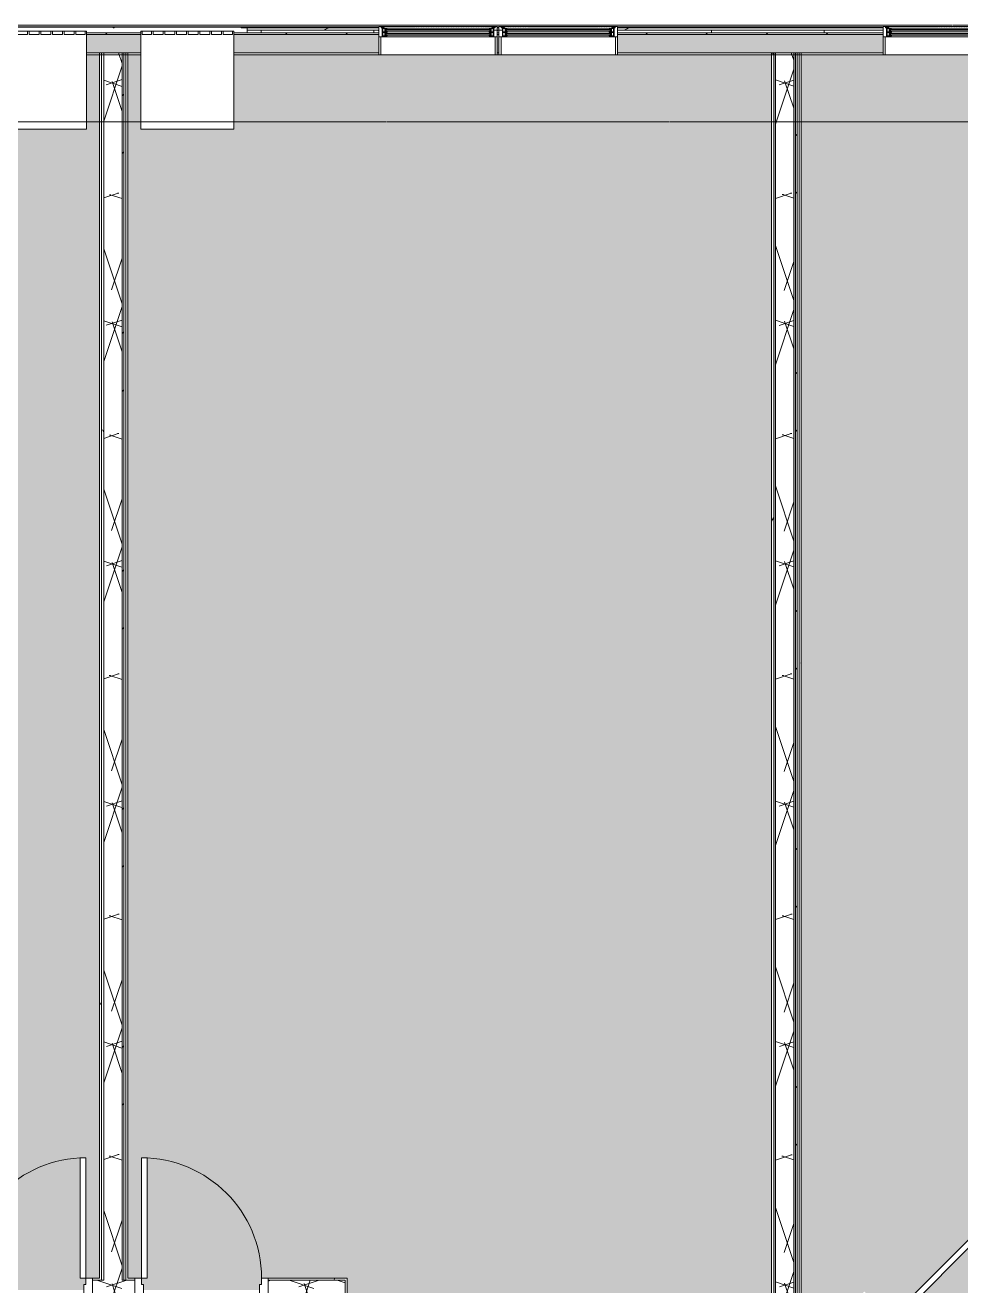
# Model space of a CAD drawing. Header units: inches. Extents: x -1558 to 1975, y 9767 to 12269.
# Drawn here: x 1144.3 to 1424.7, y 10473.8 to 10851.4 of the extents above; entities that cross this region are included whole.
import ezdxf

# ---------------------------------------------------------------- set-up
doc = ezdxf.new("R2010")
doc.units = ezdxf.units.IN
doc.header["$MEASUREMENT"] = 0
for name, pattern in [('Dash', [0.25, 0.125, -0.125]), ('Dash 1_16_', [0.125, 0.0625, -0.0625]), ('Double Dash 3_8_', [1, 0.375, -0.125, 0.125, -0.125, 0.125, -0.125])]:
    doc.linetypes.add(name, pattern=pattern)
for name, color, linetype, lineweight in [('0-1', 7, 'Continuous', 5), ('0-2', 7, 'Continuous', 9), ('0-3', 10, 'Double Dash 3_8_', 15), ('A-AREA-PATT-1', 254, 'Continuous', 9), ('A-DETL-GENF-HDLN-1', 7, 'Dash', 9), ('A-DETL-GENF-HDLN-2', 1, 'Continuous', 9), ('A-DOOR', 31, 'Continuous', 9), ('A-DOOR-FRAM', 31, 'Continuous', 9), ('A-GENM-1', 7, 'Continuous', 9), ('A-GLAZ', 151, 'Continuous', 9), ('A-GLAZ-1', 7, 'Continuous', 9), ('A-WALL', 113, 'Continuous', 9), ('A-WALL-1', 7, 'Continuous', 9), ('A-WALL-PATT-1', 8, 'Continuous', 9), ('A-WALL-PATT-2', 253, 'Continuous', 9), ('A-WALL-PATT-3', 7, 'Continuous', 9), ('A-WALL-PATT-5', 111, 'Continuous', 9), ('C-PROP-LINE-2', 10, 'Dash 1_16_', 15), ('I-WALL', 2, 'Continuous', 9), ('I-WALL-1', 1, 'Continuous', 5)]:
    doc.layers.add(name, color=color, linetype=linetype, lineweight=lineweight)
pattern_1 = [(0, (3885.564, 0), (115.2, 28.8), [4.752, -81.648, 4.752, -81.648, -460.8]), (0, (3885.564, 0), (115.2, 28.8), [-172.8, 4.752, -168.048, 4.752, -81.648, -201.6]), (0, (3885.564, 0), (115.2, 28.8), [-432, 4.752, -52.848, 4.752, -139.248]), (120, (3928.764, 14.4), (-82.54153, 85.36613), [4.752, -81.648, 4.752, -81.648, -460.8]), (120, (3928.764, 14.4), (-82.54153, 85.36613), [-172.8, 4.752, -168.048, 4.752, -81.648, -201.6]), (120, (3928.764, 14.4), (-82.54153, 85.36613), [-432, 4.752, -52.848, 4.752, -139.248]), (240, (3943.164, 72), (-32.65847, -114.16613), [4.752, -81.648, 4.752, -81.648, -460.8]), (240, (3943.164, 72), (-32.65847, -114.16613), [-172.8, 4.752, -168.048, 4.752, -81.648, -201.6]), (240, (3943.164, 72), (-32.65847, -114.16613), [-432, 4.752, -52.848, 4.752, -139.248])]
pattern_2 = [(161.57, (3887.364, 1.8), (-14.4010124, -0.0012439), [0, -102.456, 11.376, 0]), (18.43, (3883.764, 1.8), (-14.4010124, 0.0012439), [0, -102.456, 11.376, 0]), (108.43, (3887.364, 1.8), (7.1973965, -36.003153), [34.146, -79.686]), (71.57, (3883.764, 1.8), (7.1973965, 36.003153), [34.146, -79.686])]
pattern_3 = [(45, (3885.564, 0), (-35.63818, 35.63818), []), (45, (3885.564, 54), (-35.63818, 35.63818), [])]

# ---------------------------------------------------------------- blocks, each defined once
blk = doc.blocks.new('Perforated Panel at Magic-Pak - hvac panel - 3rd floor-2505075-KEY PLAN - 2ND FLOOR')
at = {"layer": 'A-GLAZ-1'}
for p, q in [((-19.01, 4.19), (19.01, 4.19)), ((-19.01, 4.12), (-19.01, 4.19)), ((19.01, 4.12), (-19.01, 4.12)), ((19.01, 4.19), (19.01, 4.12))]:
    blk.add_line(p, q, dxfattribs=at)
blk = doc.blocks.new('Window-Double_Hung-Marvin-Essential - ESDH3066 - 2nd Floor-3357214-KEY PLAN - 2ND FLOOR')
at = {"layer": 'A-DETL-GENF-HDLN-1'}
blk.add_line((16.1, 4.22), (-16.5, 4.22), dxfattribs=at)
at = {"layer": 'A-DETL-GENF-HDLN-2'}
for p, q in [((-17.75, 4.28), (-17.16, 4.28)), ((-17.75, 4.28), (-17.75, 1.19)), ((-17.08, 3.87), (-17.16, 4.28)), ((-17.08, 3.87), (-16.19, 3.87)), ((-16.85, 4.25), (-16.85, 3.87)), ((-16.3, 4.25), (-16.85, 4.25)), ((-16.38, 3.87), (-16.38, 3.77)), ((-16.3, 4.01), (-16.3, 4.25)), ((-16.18, 4.01), (-16.3, 4.01)), ((-16.19, 3.97), (-16.1, 3.97)), ((-16.19, 3.87), (-16.19, 3.97)), ((-16.18, 4.22), (-16.1, 4.22)), ((-16.18, 4.22), (-16.18, 4.01)), ((-16.1, 3.97), (-16.1, 4.22)), ((16.18, 4.22), (16.1, 4.22)), ((16.1, 3.97), (16.1, 4.22)), ((16.19, 3.97), (16.1, 3.97)), ((16.18, 4.22), (16.18, 4.01)), ((16.18, 4.01), (16.3, 4.01)), ((16.19, 3.87), (16.19, 3.97)), ((17.08, 3.87), (16.19, 3.87)), ((16.3, 4.01), (16.3, 4.25)), ((16.3, 4.25), (16.85, 4.25)), ((16.38, 3.87), (16.38, 3.77)), ((16.85, 4.25), (16.85, 3.87)), ((17.08, 3.87), (17.16, 4.28)), ((17.75, 4.28), (17.16, 4.28)), ((17.75, 4.28), (17.75, 1.19)), ((-19.25, 3.23), (-19.25, 3.19)), ((-17.75, 3.23), (-19.25, 3.23)), ((-19.25, 3.19), (-17.9, 3.19)), ((-17.9, 3.19), (-17.9, 3.08)), ((-17.9, 3.08), (-17.75, 3.08)), ((-16.72, 1.19), (-17.75, 1.19)), ((-17.13, 1.16), (-17.13, -4.19)), ((-16.38, 3.77), (-16.72, 3.77)), ((-16.72, 3.77), (-16.72, 1.19)), ((-15.34, 3.69), (-16.56, 3.69)), ((-16.56, 2.75), (-16.56, 3.69)), ((-16.56, 2.75), (-15.34, 2.75)), ((-15.34, 2.47), (-16.56, 2.47)), ((-16.56, 1.53), (-16.56, 2.47)), ((-16.56, 1.53), (-15.34, 1.53)), ((-15.94, 2.87), (-15.94, 3.59)), ((-15.94, 3.59), (-15.28, 3.59)), ((-15.28, 2.87), (-15.94, 2.87)), ((-15.94, 1.65), (-15.94, 2.37)), ((-15.94, 2.37), (-15.28, 2.37)), ((-15.28, 1.65), (-15.94, 1.65)), ((-15.84, 2.88), (-15.84, 3.57)), ((-15.84, 1.66), (-15.84, 2.35)), ((-15.54, 3.01), (-15.54, 3.45)), ((-15.54, 1.79), (-15.54, 2.23)), ((-15.34, 3.69), (-15.28, 3.63)), ((-15.34, 2.75), (-15.28, 2.81)), ((-15.34, 2.47), (-15.28, 2.41)), ((-15.34, 1.53), (-15.28, 1.59)), ((-15.28, 3.59), (-15.28, 3.63)), ((-15.28, 2.81), (-15.28, 2.87)), ((-15.28, 2.37), (-15.28, 2.41)), ((-15.28, 1.59), (-15.28, 1.65)), ((15.34, 3.69), (15.28, 3.63)), ((15.28, 3.59), (15.28, 3.63)), ((15.94, 3.59), (15.28, 3.59)), ((15.28, 2.81), (15.28, 2.87)), ((15.28, 2.87), (15.94, 2.87)), ((15.34, 2.75), (15.28, 2.81)), ((15.34, 2.47), (15.28, 2.41)), ((15.28, 2.37), (15.28, 2.41)), ((15.94, 2.37), (15.28, 2.37)), ((15.28, 1.59), (15.28, 1.65)), ((15.28, 1.65), (15.94, 1.65)), ((15.34, 1.53), (15.28, 1.59)), ((15.34, 3.69), (16.56, 3.69)), ((16.56, 2.75), (15.34, 2.75)), ((15.34, 2.47), (16.56, 2.47)), ((16.56, 1.53), (15.34, 1.53)), ((15.54, 3.01), (15.54, 3.45)), ((15.54, 1.79), (15.54, 2.23)), ((15.84, 2.88), (15.84, 3.57)), ((15.84, 1.66), (15.84, 2.35)), ((15.94, 2.87), (15.94, 3.59)), ((15.94, 1.65), (15.94, 2.37)), ((16.38, 3.77), (16.72, 3.77)), ((16.56, 2.75), (16.56, 3.69)), ((16.56, 1.53), (16.56, 2.47)), ((16.72, 3.77), (16.72, 1.19)), ((16.72, 1.19), (17.75, 1.19)), ((17.12, -4.19), (17.12, 1.16)), ((17.75, 3.23), (19.25, 3.23)), ((17.9, 3.08), (17.75, 3.08)), ((17.9, 3.19), (17.9, 3.08)), ((19.25, 3.19), (17.9, 3.19)), ((19.25, 3.23), (19.25, 3.19)), ((-17.13, -4.19), (-17.75, -4.19)), ((17.12, -4.19), (17.75, -4.19))]:
    blk.add_line(p, q, dxfattribs=at)
at = {"layer": 'A-GLAZ'}
for p, q in [((15.84, 3.57), (-15.84, 3.57)), ((15.84, 3.45), (-15.84, 3.45)), ((15.84, 3.01), (-15.84, 3.01)), ((15.84, 2.88), (-15.84, 2.88)), ((15.84, 2.35), (-15.84, 2.35)), ((15.84, 2.23), (-15.84, 2.23)), ((15.84, 1.79), (-15.84, 1.79)), ((15.84, 1.66), (-15.84, 1.66))]:
    blk.add_line(p, q, dxfattribs=at)
at = {"layer": 'A-GLAZ-1'}
for p, q in [((17.75, 4.28), (-17.75, 4.28)), ((-17.75, 4.28), (-17.75, 1.19)), ((17.75, 1.19), (17.75, 4.28)), ((20.21, 4.25), (17.75, 4.25)), ((17.75, 4.19), (20.21, 4.19)), ((20.21, 4.19), (20.21, 4.25)), ((-17.75, 1.19), (17.75, 1.19)), ((-17.75, 1.16), (-17.75, -4.19)), ((17.75, -4.19), (17.75, 1.16)), ((-17.75, -4.19), (17.75, -4.19))]:
    blk.add_line(p, q, dxfattribs=at)
blk = doc.blocks.new('V-Series_EWC4_SPVU_RFA_2015 - 2ND AND 3RD FLOOR-V4-KEY PLAN - 2ND FLOOR')
at = {"layer": 'A-GENM-1'}
for p, q in [((-3829.54, 11271.13), (-3858.97, 11271.13)), ((-3858.97, 11271.13), (-3858.97, 11270.69)), ((-3858.97, 11267.89), (-3858.97, 11270.69)), ((-3858.97, 11270.69), (-3857.97, 11270.69)), ((-3857.97, 11270.69), (-3857.97, 11267.89)), ((-3829.54, 11243.25), (-3829.54, 11271.13)), ((-3857.97, 11267.89), (-3858.97, 11267.89)), ((-3858.97, 11267.89), (-3858.97, 11267.39)), ((-3858.97, 11264.41), (-3858.97, 11267.39)), ((-3858.97, 11267.39), (-3857.97, 11267.39)), ((-3857.97, 11267.39), (-3857.97, 11264.41)), ((-3857.97, 11264.41), (-3858.97, 11264.41)), ((-3858.97, 11264.41), (-3858.97, 11263.91)), ((-3858.97, 11260.92), (-3858.97, 11263.91)), ((-3858.97, 11263.91), (-3857.97, 11263.91)), ((-3857.97, 11263.91), (-3857.97, 11260.92)), ((-3857.97, 11260.92), (-3858.97, 11260.92)), ((-3858.97, 11260.92), (-3858.97, 11260.42)), ((-3858.97, 11257.44), (-3858.97, 11260.42)), ((-3858.97, 11260.42), (-3857.97, 11260.42)), ((-3857.97, 11260.42), (-3857.97, 11257.44)), ((-3857.97, 11257.44), (-3858.97, 11257.44)), ((-3858.97, 11257.44), (-3858.97, 11256.94)), ((-3858.97, 11253.96), (-3858.97, 11256.94)), ((-3858.97, 11256.94), (-3857.97, 11256.94)), ((-3857.97, 11256.94), (-3857.97, 11253.96)), ((-3857.97, 11253.96), (-3858.97, 11253.96)), ((-3858.97, 11253.96), (-3858.97, 11253.46)), ((-3858.97, 11250.47), (-3858.97, 11253.46)), ((-3858.97, 11253.46), (-3857.97, 11253.46)), ((-3857.97, 11253.46), (-3857.97, 11250.47)), ((-3857.97, 11250.47), (-3858.97, 11250.47)), ((-3858.97, 11250.47), (-3858.97, 11249.97)), ((-3858.97, 11246.99), (-3858.97, 11249.97)), ((-3858.97, 11249.97), (-3857.97, 11249.97)), ((-3857.97, 11249.97), (-3857.97, 11246.99)), ((-3857.97, 11246.99), (-3858.97, 11246.99)), ((-3858.97, 11246.99), (-3858.97, 11246.49)), ((-3858.97, 11243.69), (-3858.97, 11246.49)), ((-3858.97, 11246.49), (-3857.97, 11246.49)), ((-3857.97, 11243.69), (-3858.97, 11243.69)), ((-3858.97, 11243.69), (-3858.97, 11243.25)), ((-3857.97, 11246.49), (-3857.97, 11243.69)), ((-3858.97, 11243.25), (-3829.54, 11243.25))]:
    blk.add_line(p, q, dxfattribs=at)
blk = doc.blocks.new('Window-Double_Hung-Marvin-Essential - ESDH3066 - 2nd Floor-V3-KEY PLAN - 2ND FLOOR')
at = {"layer": 'A-DETL-GENF-HDLN-1'}
blk.add_line((16.1, -4.22), (-16.5, -4.22), dxfattribs=at)
at = {"layer": 'A-DETL-GENF-HDLN-2'}
for p, q in [((-17.13, 4.19), (-17.75, 4.19)), ((-17.13, -1.16), (-17.13, 4.19)), ((17.12, 4.19), (17.75, 4.19)), ((17.12, 4.19), (17.12, -1.16)), ((-19.25, -3.23), (-19.25, -3.19)), ((-19.25, -3.19), (-17.9, -3.19)), ((-17.75, -3.23), (-19.25, -3.23)), ((-17.9, -3.19), (-17.9, -3.08)), ((-17.9, -3.08), (-17.75, -3.08)), ((-16.72, -1.19), (-17.75, -1.19)), ((-17.75, -4.28), (-17.75, -1.19)), ((-16.72, -3.77), (-16.72, -1.19)), ((-16.38, -3.77), (-16.72, -3.77)), ((-16.56, -1.53), (-15.34, -1.53)), ((-16.56, -1.53), (-16.56, -2.47)), ((-15.34, -2.47), (-16.56, -2.47)), ((-16.56, -2.75), (-15.34, -2.75)), ((-16.56, -2.75), (-16.56, -3.69)), ((-15.34, -3.69), (-16.56, -3.69)), ((-16.38, -3.87), (-16.38, -3.77)), ((-15.28, -1.65), (-15.94, -1.65)), ((-15.94, -1.65), (-15.94, -2.37)), ((-15.94, -2.37), (-15.28, -2.37)), ((-15.28, -2.87), (-15.94, -2.87)), ((-15.94, -2.87), (-15.94, -3.59)), ((-15.94, -3.59), (-15.28, -3.59)), ((-15.84, -1.66), (-15.84, -2.35)), ((-15.84, -2.88), (-15.84, -3.57)), ((-15.54, -1.79), (-15.54, -2.23)), ((-15.54, -3.01), (-15.54, -3.45)), ((-15.34, -1.53), (-15.28, -1.59)), ((-15.34, -2.47), (-15.28, -2.41)), ((-15.34, -2.75), (-15.28, -2.81)), ((-15.34, -3.69), (-15.28, -3.63)), ((-15.28, -1.59), (-15.28, -1.65)), ((-15.28, -2.37), (-15.28, -2.41)), ((-15.28, -2.81), (-15.28, -2.87)), ((-15.28, -3.59), (-15.28, -3.63)), ((15.34, -1.53), (15.28, -1.59)), ((15.28, -1.59), (15.28, -1.65)), ((15.28, -1.65), (15.94, -1.65)), ((15.28, -2.37), (15.28, -2.41)), ((15.94, -2.37), (15.28, -2.37)), ((15.34, -2.47), (15.28, -2.41)), ((15.34, -2.75), (15.28, -2.81)), ((15.28, -2.81), (15.28, -2.87)), ((15.28, -2.87), (15.94, -2.87)), ((15.28, -3.59), (15.28, -3.63)), ((15.94, -3.59), (15.28, -3.59)), ((15.34, -3.69), (15.28, -3.63)), ((16.56, -1.53), (15.34, -1.53)), ((15.34, -2.47), (16.56, -2.47)), ((16.56, -2.75), (15.34, -2.75)), ((15.34, -3.69), (16.56, -3.69)), ((15.54, -1.79), (15.54, -2.23)), ((15.54, -3.01), (15.54, -3.45)), ((15.84, -1.66), (15.84, -2.35)), ((15.84, -2.88), (15.84, -3.57)), ((15.94, -1.65), (15.94, -2.37)), ((15.94, -2.87), (15.94, -3.59)), ((16.38, -3.87), (16.38, -3.77)), ((16.38, -3.77), (16.72, -3.77)), ((16.56, -1.53), (16.56, -2.47)), ((16.56, -2.75), (16.56, -3.69)), ((16.72, -3.77), (16.72, -1.19)), ((16.72, -1.19), (17.75, -1.19)), ((17.75, -4.28), (17.75, -1.19)), ((17.9, -3.08), (17.75, -3.08)), ((17.75, -3.23), (19.25, -3.23)), ((17.9, -3.19), (17.9, -3.08)), ((19.25, -3.19), (17.9, -3.19)), ((19.25, -3.23), (19.25, -3.19)), ((-17.75, -4.28), (-17.16, -4.28)), ((-17.08, -3.87), (-17.16, -4.28)), ((-17.08, -3.87), (-16.19, -3.87)), ((-16.85, -4.25), (-16.85, -3.87)), ((-16.3, -4.25), (-16.85, -4.25)), ((-16.18, -4.01), (-16.3, -4.01)), ((-16.3, -4.01), (-16.3, -4.25)), ((-16.19, -3.87), (-16.19, -3.97)), ((-16.19, -3.97), (-16.1, -3.97)), ((-16.18, -4.22), (-16.18, -4.01)), ((-16.18, -4.22), (-16.1, -4.22)), ((-16.1, -3.97), (-16.1, -4.22)), ((16.19, -3.97), (16.1, -3.97)), ((16.1, -3.97), (16.1, -4.22)), ((16.18, -4.22), (16.1, -4.22)), ((16.18, -4.22), (16.18, -4.01)), ((16.18, -4.01), (16.3, -4.01)), ((17.08, -3.87), (16.19, -3.87)), ((16.19, -3.87), (16.19, -3.97)), ((16.3, -4.01), (16.3, -4.25)), ((16.3, -4.25), (16.85, -4.25)), ((16.85, -4.25), (16.85, -3.87)), ((17.08, -3.87), (17.16, -4.28)), ((17.75, -4.28), (17.16, -4.28))]:
    blk.add_line(p, q, dxfattribs=at)
at = {"layer": 'A-GLAZ'}
for p, q in [((15.84, -1.66), (-15.84, -1.66)), ((15.84, -1.79), (-15.84, -1.79)), ((15.84, -2.23), (-15.84, -2.23)), ((15.84, -2.35), (-15.84, -2.35)), ((15.84, -2.88), (-15.84, -2.88)), ((15.84, -3.01), (-15.84, -3.01)), ((15.84, -3.45), (-15.84, -3.45)), ((15.84, -3.57), (-15.84, -3.57))]:
    blk.add_line(p, q, dxfattribs=at)
at = {"layer": 'A-GLAZ-1'}
for p, q in [((-17.75, 4.19), (17.75, 4.19)), ((-17.75, -1.16), (-17.75, 4.19)), ((17.75, 4.19), (17.75, -1.16)), ((-17.75, -1.19), (17.75, -1.19)), ((-17.75, -4.28), (-17.75, -1.19)), ((17.75, -1.19), (17.75, -4.28)), ((17.75, -4.28), (-17.75, -4.28)), ((17.75, -4.19), (20.21, -4.19)), ((20.21, -4.25), (17.75, -4.25)), ((20.21, -4.19), (20.21, -4.25))]:
    blk.add_line(p, q, dxfattribs=at)
blk = doc.blocks.new('Family - ___-2835860-KEY PLAN - 2ND FLOOR')
at = {"layer": 'C-PROP-LINE-2'}
blk.add_line((-2067.92, 10851.39), (-3401.42, 10851.39), dxfattribs=at)
blk = doc.blocks.new('Family - ___-2835903-KEY PLAN - 2ND FLOOR')
at = {"layer": 'C-PROP-LINE-2'}
blk.add_line((-2096.82, 10822.49), (-3400.92, 10822.49), dxfattribs=at)
blk = doc.blocks.new('Family - ___-2835932-KEY PLAN - 2ND FLOOR')
at = {"layer": 'C-PROP-LINE-2'}
blk.add_line((-2067.92, 10851.39), (-3401.42, 10851.39), dxfattribs=at)
blk = doc.blocks.new('CTR - 1st Phase - Shell_rvt-1-KEY PLAN - 2ND FLOOR')
at = {"layer": 'A-WALL-PATT-1'}
h = blk.add_hatch(dxfattribs=at)
h.set_pattern_fill('FP_2', color=256, style=0, pattern_type=2)
h.set_pattern_definition([(216.87, (36, 90), (269.999678, 180.000482), [45, -405]), (206.565, (90, 63), (-90.00047, -89.99987), [100.623, -100.623]), (198.435, (90, 18), (-179.999294, -90.00048), [56.921, -227.684])])
h.paths.add_polyline_path([(-2076.8, 10849.89), (-2069.42, 10849.89), (-2069.42, 10850.64), (-2102.97, 10850.64), (-2102.97, 10849.89), (-2079.62, 10849.89)], flags=0)
h.paths.add_polyline_path([(-2220.64, 10849.89), (-2174.48, 10849.89), (-2174.48, 10850.64), (-2220.64, 10850.64)], flags=0)
h.paths.add_polyline_path([(-2138.98, 10849.89), (-2138.47, 10849.89), (-2138.47, 10850.64), (-2138.98, 10850.64)], flags=0)
h.paths.add_polyline_path([(-2324.47, 10849.89), (-2292.14, 10849.89), (-2292.14, 10850.64), (-2333.44, 10850.64), (-2333.44, 10849.89), (-2326.47, 10849.89)], flags=0)
h.paths.add_polyline_path([(-2448.64, 10849.89), (-2368.94, 10849.89), (-2368.94, 10850.64), (-2448.64, 10850.64)], flags=0)
h.paths.add_polyline_path([(-3211.03, 10849.89), (-3172.88, 10849.89), (-3172.88, 10850.64), (-3212.17, 10850.64), (-3212.17, 10849.89)], flags=0)
h.paths.add_polyline_path([(-3137.38, 10849.89), (-3136.87, 10849.89), (-3136.87, 10850.64), (-3137.38, 10850.64)], flags=0)
h.paths.add_polyline_path([(-3253.95, 10849.89), (-3253.7, 10849.89), (-3253.7, 10850.64), (-3295.84, 10850.64), (-3295.84, 10849.89), (-3257.73, 10849.89)], flags=0)
h.paths.add_polyline_path([(-3101.37, 10849.89), (-3023.3, 10849.89), (-3023.3, 10850.64), (-3101.37, 10850.64)], flags=0)
h.paths.add_polyline_path([(-2947.84, 10849.89), (-2868.14, 10849.89), (-2868.14, 10850.64), (-2947.84, 10850.64)], flags=0)
h.paths.add_polyline_path([(-3367.34, 10849.89), (-3367.34, 10850.64), (-3400.92, 10850.64), (-3400.92, 10849.89), (-3371.45, 10849.89)], flags=0)
h.paths.add_polyline_path([(-2796.64, 10849.89), (-2754.69, 10849.89), (-2754.74, 10850.64), (-2796.64, 10850.64)], flags=0)
h.paths.add_polyline_path([(-2563.77, 10849.89), (-2484.14, 10849.89), (-2484.14, 10850.64), (-2563.77, 10850.64)], flags=0)
h.paths.add_polyline_path([(-2599.27, 10849.89), (-2599.27, 10850.64), (-2599.78, 10850.64), (-2599.78, 10849.89)], flags=0)
h.paths.add_polyline_path([(-2635.28, 10849.89), (-2635.28, 10850.64), (-2674.76, 10850.64), (-2674.76, 10849.89), (-2653.77, 10849.89)], flags=0)
h = blk.add_hatch(dxfattribs=at)
h.set_pattern_fill('FP_1', color=256, style=0, pattern_type=2)
h.set_pattern_definition([(0, (0, 0), (115.2, 28.8), [4.752, -81.648, 4.752, -81.648, -460.8]), (0, (0, 0), (115.2, 28.8), [-172.8, 4.752, -168.048, 4.752, -81.648, -201.6]), (0, (0, 0), (115.2, 28.8), [-432, 4.752, -52.848, 4.752, -139.248]), (120, (43.2, 14.4), (-82.54153, 85.36613), [4.752, -81.648, 4.752, -81.648, -460.8]), (120, (43.2, 14.4), (-82.54153, 85.36613), [-172.8, 4.752, -168.048, 4.752, -81.648, -201.6]), (120, (43.2, 14.4), (-82.54153, 85.36613), [-432, 4.752, -52.848, 4.752, -139.248]), (240, (57.6, 72), (-32.65847, -114.16613), [4.752, -81.648, 4.752, -81.648, -460.8]), (240, (57.6, 72), (-32.65847, -114.16613), [-172.8, 4.752, -168.048, 4.752, -81.648, -201.6]), (240, (57.6, 72), (-32.65847, -114.16613), [-432, 4.752, -52.848, 4.752, -139.248])])
h.paths.add_polyline_path([(-2138.47, 10842.51), (-2138.47, 10843.14), (-2138.98, 10843.14), (-2138.98, 10842.51)], flags=0)
h.paths.add_polyline_path([(-2079.62, 10842.51), (-2076.8, 10842.51), (-2076.8, 10843.14), (-2102.97, 10843.14), (-2102.97, 10842.51), (-2081.98, 10842.51)], flags=0)
h.paths.add_polyline_path([(-2755.09, 10842.51), (-2750.72, 10842.51), (-2750.72, 10843.14), (-2796.64, 10843.14), (-2796.64, 10842.51), (-2771.97, 10842.51)], flags=0)
h.paths.add_polyline_path([(-2368.94, 10842.51), (-2368.94, 10843.14), (-2448.64, 10843.14), (-2448.64, 10842.51), (-2383.58, 10842.51)], flags=0)
h.paths.add_polyline_path([(-2332.92, 10842.51), (-2292.14, 10842.51), (-2292.14, 10843.14), (-2333.44, 10843.14), (-2333.44, 10842.51)], flags=0)
h.paths.add_polyline_path([(-2174.48, 10842.51), (-2174.48, 10843.14), (-2220.64, 10843.14), (-2220.64, 10842.51), (-2180.94, 10842.51)], flags=0)
h.paths.add_polyline_path([(-2678.72, 10842.51), (-2635.28, 10842.51), (-2635.28, 10843.14), (-2678.72, 10843.14)], flags=0)
h.paths.add_polyline_path([(-2599.78, 10842.51), (-2599.27, 10842.51), (-2599.27, 10843.14), (-2599.78, 10843.14)], flags=0)
h.paths.add_polyline_path([(-3025.27, 10842.51), (-3019.82, 10842.51), (-3019.82, 10843.14), (-3101.37, 10843.14), (-3101.37, 10842.51), (-3059.05, 10842.51)], flags=0)
h.paths.add_polyline_path([(-2991.95, 10842.51), (-2983.34, 10842.51), (-2983.34, 10843.14), (-2991.95, 10843.14)], flags=0)
h.paths.add_polyline_path([(-3216.45, 10842.51), (-3208.76, 10842.62), (-3208.76, 10843.14), (-3216.45, 10843.14)], flags=0)
h.paths.add_polyline_path([(-3194.14, 10842.51), (-3172.88, 10842.51), (-3172.88, 10843.14), (-3199.89, 10843.14), (-3199.89, 10842.51)], flags=0)
h.paths.add_polyline_path([(-3244.8, 10842.51), (-3244.32, 10842.51), (-3244.32, 10843.14), (-3295.84, 10843.14), (-3295.84, 10842.51), (-3261.69, 10842.51)], flags=0)
h.paths.add_polyline_path([(-2508.69, 10842.51), (-2484.14, 10842.51), (-2484.14, 10843.14), (-2508.69, 10843.14), (-2508.69, 10842.95)], flags=0)
h.paths.add_polyline_path([(-2871.93, 10842.51), (-2868.14, 10842.51), (-2868.14, 10843.14), (-2911.89, 10843.14), (-2911.89, 10842.51), (-2873.29, 10842.51)], flags=0)
h.paths.add_polyline_path([(-2920.76, 10842.51), (-2920.76, 10843.14), (-2947.84, 10843.14), (-2947.84, 10842.51), (-2923.95, 10842.51)], flags=0)
h.paths.add_polyline_path([(-2517.56, 10842.51), (-2517.56, 10843.14), (-2563.77, 10843.14), (-2563.77, 10842.51)], flags=0)
h.paths.add_polyline_path([(-2722.85, 10842.51), (-2718.97, 10842.66), (-2718.97, 10843.14), (-2722.85, 10843.14)], flags=0)
h.paths.add_polyline_path([(-2706.6, 10842.51), (-2706.6, 10843.14), (-2710.47, 10842.99), (-2710.47, 10842.51)], flags=0)
h.paths.add_polyline_path([(-3137.38, 10842.51), (-3136.87, 10842.51), (-3136.87, 10843.14), (-3137.38, 10843.14)], flags=0)
h.paths.add_polyline_path([(-3400.67, 10842.51), (-3367.34, 10842.51), (-3367.34, 10843.14), (-3402.55, 10843.14), (-3402.55, 10842.51)], flags=0)
at = {"layer": 'A-WALL-PATT-2'}
h = blk.add_hatch(dxfattribs=at)
h.set_pattern_fill('FP_5', color=256, style=0, pattern_type=2)
h.set_pattern_definition([(161.57, (1.8, 1.8), (-14.4010124, -0.0012439), [0, -102.456, 11.376, 0]), (18.43, (-1.8, 1.8), (-14.4010124, 0.0012439), [0, -102.456, 11.376, 0]), (108.43, (1.8, 1.8), (7.1973965, -36.003153), [34.146, -79.686]), (71.57, (-1.8, 1.8), (7.1973965, 36.003153), [34.146, -79.686])])
h.paths.add_polyline_path([(-2516.44, 10843.14), (-2484.14, 10843.14), (-2484.14, 10848.64), (-2563.77, 10848.64), (-2563.77, 10843.14)], flags=0)
h.paths.add_polyline_path([(-2794.42, 10843.14), (-2750.72, 10843.14), (-2750.72, 10848.64), (-2796.64, 10848.64), (-2796.47, 10843.14)], flags=0)
h.paths.add_polyline_path([(-2076.17, 10843.14), (-2076.17, 10848.64), (-2102.97, 10848.64), (-2102.97, 10843.14), (-2076.8, 10843.14)], flags=0)
h.paths.add_polyline_path([(-2180.94, 10843.14), (-2174.48, 10843.14), (-2174.48, 10848.64), (-2220.64, 10848.64), (-2220.64, 10843.14), (-2214.71, 10843.14)], flags=0)
h.paths.add_polyline_path([(-2722.85, 10843.14), (-2706.6, 10843.14), (-2706.6, 10848.64), (-2722.85, 10848.64)], flags=0)
h.paths.add_polyline_path([(-2678.72, 10843.14), (-2635.28, 10843.14), (-2635.28, 10848.64), (-2678.72, 10848.64)], flags=0)
h.paths.add_polyline_path([(-2138.47, 10843.14), (-2138.47, 10848.64), (-2138.98, 10848.64), (-2138.98, 10843.14)], flags=0)
h.paths.add_polyline_path([(-2599.78, 10843.14), (-2599.27, 10843.14), (-2599.27, 10848.64), (-2599.78, 10848.64), (-2599.78, 10847.86)], flags=0)
h.paths.add_polyline_path([(-2383.58, 10843.14), (-2368.94, 10843.14), (-2368.94, 10848.64), (-2448.64, 10848.64), (-2448.64, 10843.14)], flags=0)
h.paths.add_polyline_path([(-2333.44, 10843.14), (-2292.14, 10843.14), (-2292.14, 10848.64), (-2333.44, 10848.64), (-2333.44, 10847.86)], flags=0)
h.paths.add_polyline_path([(-2871.54, 10843.14), (-2868.14, 10843.14), (-2868.14, 10848.64), (-2947.84, 10848.64), (-2947.84, 10843.14), (-2873.29, 10843.14)], flags=0)
h.paths.add_polyline_path([(-2983.34, 10843.14), (-2983.34, 10848.64), (-2991.95, 10848.64), (-2991.95, 10843.14), (-2991.5, 10843.14)], flags=0)
h.paths.add_polyline_path([(-3194.14, 10843.14), (-3172.88, 10843.14), (-3172.88, 10848.64), (-3216.45, 10848.64), (-3216.45, 10843.14), (-3199.89, 10843.14)], flags=0)
h.paths.add_polyline_path([(-3367.34, 10843.14), (-3367.34, 10848.64), (-3404.17, 10848.64), (-3404.15, 10843.41), (-3402.55, 10843.29), (-3402.55, 10843.14), (-3379.89, 10843.14)], flags=0)
h.paths.add_polyline_path([(-3294.55, 10843.14), (-3244.32, 10843.14), (-3244.32, 10848.64), (-3295.84, 10848.64), (-3295.84, 10843.14), (-3295.41, 10843.14)], flags=0)
h.paths.add_polyline_path([(-3019.82, 10843.14), (-3019.82, 10848.64), (-3101.37, 10848.64), (-3101.37, 10843.14), (-3025.27, 10843.14)], flags=0)
h.paths.add_polyline_path([(-3136.87, 10843.14), (-3136.87, 10848.64), (-3137.38, 10848.64), (-3137.38, 10843.14)], flags=0)
h = blk.add_hatch(dxfattribs=at)
h.set_pattern_fill('FP_4', color=256, style=0, pattern_type=2)
h.set_pattern_definition([(0, (0, 0), (0, 17.993), []), (315, (0, 0), (17.993039, 0), [25.446, -25.446]), (45, (0, 0), (17.993039, 0), [25.446, -25.446])])
h.paths.add_polyline_path([(-2788.86, 10848.64), (-2750.72, 10848.64), (-2750.72, 10849.14), (-2796.64, 10849.14), (-2796.64, 10848.64)], flags=0)
h.paths.add_polyline_path([(-3400.67, 10848.64), (-3367.34, 10848.64), (-3367.34, 10849.14), (-3403.67, 10849.07), (-3403.67, 10848.64)], flags=0)
h.paths.add_polyline_path([(-2076.8, 10848.64), (-2070.67, 10848.64), (-2070.68, 10849.14), (-2102.97, 10849.14), (-2102.97, 10848.64), (-2079.62, 10848.64)], flags=0)
h.paths.add_polyline_path([(-3295.84, 10848.64), (-3244.32, 10848.64), (-3244.32, 10849.14), (-3295.84, 10849.14)], flags=0)
h.paths.add_polyline_path([(-2174.48, 10848.64), (-2174.48, 10849.14), (-2220.64, 10849.07), (-2220.64, 10848.64), (-2180.94, 10848.64)], flags=0)
h.paths.add_polyline_path([(-2138.98, 10848.64), (-2138.47, 10848.64), (-2138.47, 10849.14), (-2138.98, 10849.14)], flags=0)
h.paths.add_polyline_path([(-3216.45, 10848.64), (-3172.88, 10848.64), (-3172.88, 10849.14), (-3216.45, 10849.14)], flags=0)
h.paths.add_polyline_path([(-3137.38, 10848.64), (-3136.87, 10848.64), (-3136.87, 10849.14), (-3137.38, 10849.14)], flags=0)
h.paths.add_polyline_path([(-2292.14, 10848.64), (-2292.14, 10849.14), (-2333.44, 10849.14), (-2333.44, 10848.64), (-2316.03, 10848.64)], flags=0)
h.paths.add_polyline_path([(-3101.37, 10848.64), (-3019.82, 10848.64), (-3019.82, 10849.14), (-3101.37, 10849.14)], flags=0)
h.paths.add_polyline_path([(-2368.94, 10848.64), (-2368.94, 10849.14), (-2448.64, 10849.14), (-2448.64, 10848.64), (-2383.58, 10848.64)], flags=0)
h.paths.add_polyline_path([(-2991.95, 10848.64), (-2983.34, 10848.64), (-2983.34, 10849.14), (-2991.95, 10849.14)], flags=0)
h.paths.add_polyline_path([(-2484.14, 10848.64), (-2484.14, 10849.14), (-2563.77, 10849.14), (-2563.77, 10848.64)], flags=0)
h.paths.add_polyline_path([(-2923.95, 10848.64), (-2868.14, 10848.64), (-2868.14, 10849.14), (-2947.84, 10849.14), (-2947.84, 10848.64)], flags=0)
h.paths.add_polyline_path([(-2599.27, 10848.64), (-2599.27, 10849.14), (-2599.78, 10849.14), (-2599.78, 10848.64)], flags=0)
h.paths.add_polyline_path([(-2635.28, 10848.64), (-2635.28, 10849.14), (-2678.72, 10849.14), (-2678.72, 10848.64), (-2653.77, 10848.64)], flags=0)
h.paths.add_polyline_path([(-2706.6, 10848.64), (-2706.6, 10849.14), (-2722.85, 10849.14), (-2722.85, 10848.64), (-2721.31, 10848.64)], flags=0)
h = blk.add_hatch(dxfattribs=at)
h.set_pattern_fill('FP_3', color=256, style=0, pattern_type=2)
h.set_pattern_definition([(0, (0, 0), (0, 33.75), []), (90, (0, 0), (-33.75, 2e-15), [])])
h.paths.add_polyline_path([(-2330.53, 10849.14), (-2292.14, 10849.14), (-2292.14, 10849.89), (-2333.44, 10849.89), (-2333.44, 10849.14), (-2332.92, 10849.14)], flags=0)
h.paths.add_polyline_path([(-2796.64, 10849.14), (-2754.69, 10849.14), (-2754.74, 10849.89), (-2796.64, 10849.89), (-2796.64, 10849.5)], flags=0)
h.paths.add_polyline_path([(-2079.62, 10849.14), (-2070.17, 10849.18), (-2070.17, 10849.89), (-2102.97, 10849.89), (-2102.97, 10849.14)], flags=0)
h.paths.add_polyline_path([(-2873.29, 10849.14), (-2868.14, 10849.14), (-2868.14, 10849.89), (-2947.84, 10849.89), (-2947.84, 10849.14), (-2890.18, 10849.14)], flags=0)
h.paths.add_polyline_path([(-2174.48, 10849.14), (-2174.48, 10849.89), (-2220.64, 10849.89), (-2220.64, 10849.14), (-2180.94, 10849.14)], flags=0)
h.paths.add_polyline_path([(-2138.47, 10849.14), (-2138.47, 10849.89), (-2138.98, 10849.89), (-2138.98, 10849.14)], flags=0)
h.paths.add_polyline_path([(-2674.76, 10849.14), (-2635.28, 10849.14), (-2635.28, 10849.89), (-2674.76, 10849.89)], flags=0)
h.paths.add_polyline_path([(-2599.78, 10849.14), (-2599.27, 10849.14), (-2599.27, 10849.89), (-2599.78, 10849.89)], flags=0)
h.paths.add_polyline_path([(-2484.14, 10849.14), (-2484.14, 10849.89), (-2563.77, 10849.89), (-2563.77, 10849.14)], flags=0)
h.paths.add_polyline_path([(-2448.64, 10849.14), (-2368.94, 10849.14), (-2368.94, 10849.89), (-2448.64, 10849.89)], flags=0)
h.paths.add_polyline_path([(-3266.56, 10849.14), (-3253.7, 10849.14), (-3253.7, 10849.89), (-3295.84, 10849.89), (-3295.84, 10849.14)], flags=0)
h.paths.add_polyline_path([(-3371.45, 10849.14), (-3367.34, 10849.14), (-3367.34, 10849.89), (-3401.67, 10849.89), (-3401.67, 10849.14), (-3379.89, 10849.14)], flags=0)
h.paths.add_polyline_path([(-3025.27, 10849.14), (-3023.3, 10849.14), (-3023.3, 10849.89), (-3101.37, 10849.89), (-3101.37, 10849.14), (-3059.05, 10849.14)], flags=0)
h.paths.add_polyline_path([(-3212.17, 10849.14), (-3172.88, 10849.14), (-3172.88, 10849.89), (-3212.17, 10849.89)], flags=0)
h.paths.add_polyline_path([(-3137.38, 10849.14), (-3136.87, 10849.14), (-3136.87, 10849.89), (-3137.38, 10849.89)], flags=0)
at = {"layer": 'A-WALL-1'}
for p, q in [((-2714.54, 10850.89), (-2714.91, 10850.89)), ((-2714.91, 10850.83), (-2714.91, 10850.64)), ((-2714.54, 10850.64), (-2714.54, 10850.83)), ((-2637.74, 10850.89), (-2676.51, 10850.89)), ((-2676.51, 10850.83), (-2676.51, 10850.64)), ((-2599.27, 10850.89), (-2599.78, 10850.89)), ((-2484.14, 10850.89), (-2561.31, 10850.89)), ((-2706.6, 10849.14), (-2722.85, 10849.14)), ((-2722.85, 10849.14), (-2722.85, 10842.51)), ((-2706.6, 10848.64), (-2722.85, 10848.64)), ((-2714.91, 10850.64), (-2714.54, 10850.64)), ((-2706.6, 10842.51), (-2706.6, 10849.14)), ((-2674.76, 10849.14), (-2678.72, 10849.14)), ((-2678.72, 10849.14), (-2678.72, 10842.51)), ((-2635.28, 10848.64), (-2678.72, 10848.64)), ((-2676.51, 10850.64), (-2674.76, 10850.64)), ((-2674.76, 10850.64), (-2674.76, 10849.14)), ((-2635.28, 10850.64), (-2674.76, 10850.64)), ((-2635.28, 10849.89), (-2674.76, 10849.89)), ((-2635.28, 10849.14), (-2674.76, 10849.14)), ((-2599.27, 10850.64), (-2599.78, 10850.64)), ((-2599.27, 10849.89), (-2599.78, 10849.89)), ((-2599.27, 10849.14), (-2599.78, 10849.14)), ((-2599.27, 10848.64), (-2599.78, 10848.64)), ((-2484.14, 10850.64), (-2563.77, 10850.64)), ((-2484.14, 10849.89), (-2563.77, 10849.89)), ((-2484.14, 10849.14), (-2563.77, 10849.14)), ((-2484.14, 10848.64), (-2563.77, 10848.64)), ((-2706.6, 10843.14), (-2722.85, 10843.14)), ((-2722.85, 10842.51), (-2706.6, 10842.51)), ((-2635.28, 10843.14), (-2678.72, 10843.14)), ((-2678.72, 10842.51), (-2635.28, 10842.51)), ((-2599.27, 10843.14), (-2599.78, 10843.14)), ((-2599.78, 10842.51), (-2599.27, 10842.51)), ((-2484.14, 10843.14), (-2563.77, 10843.14)), ((-2563.77, 10842.51), (-2484.14, 10842.51))]:
    blk.add_line(p, q, dxfattribs=at)
at = {"layer": '0-2'}
for name, p in [('Perforated Panel at Magic-Pak - hvac panel - 3rd floor-2505075-KEY PLAN - 2ND FLOOR', (-2733.92, 10846.7)), ('Perforated Panel at Magic-Pak - hvac panel - 3rd floor-2505075-KEY PLAN - 2ND FLOOR', (-2695.52, 10846.7)), ('Window-Double_Hung-Marvin-Essential - ESDH3066 - 2nd Floor-3357214-KEY PLAN - 2ND FLOOR', (-2581.52, 10846.7)), ('Window-Double_Hung-Marvin-Essential - ESDH3066 - 2nd Floor-3357214-KEY PLAN - 2ND FLOOR', (-2466.39, 10846.7))]:
    blk.add_blockref(name, p, dxfattribs=at)
for name, p, rotation in [('Window-Double_Hung-Marvin-Essential - ESDH3066 - 2nd Floor-V3-KEY PLAN - 2ND FLOOR', (-2617.53, 10846.7), 180), ('V-Series_EWC4_SPVU_RFA_2015 - 2ND AND 3RD FLOOR-V4-KEY PLAN - 2ND FLOOR', (-13993.98, 6990.67), 269.9999999999999), ('V-Series_EWC4_SPVU_RFA_2015 - 2ND AND 3RD FLOOR-V4-KEY PLAN - 2ND FLOOR', (-13949.85, 6990.67), 269.9999999999999)]:
    blk.add_blockref(name, p, dxfattribs=dict(at, rotation=rotation))
at = {"layer": '0-3'}
for name in ['Family - ___-2835932-KEY PLAN - 2ND FLOOR', 'Family - ___-2835860-KEY PLAN - 2ND FLOOR', 'Family - ___-2835903-KEY PLAN - 2ND FLOOR']:
    blk.add_blockref(name, (0, 0), dxfattribs=at)
blk = doc.blocks.new('HOLLOW METAL - UNIT DOOR-2191977-KEY PLAN - 2ND FLOOR')
at = {"layer": 'A-DOOR'}
for p, q in [((16.25, -3.875), (18, -3.875)), ((16.25, -39.875), (16.25, -3.875)), ((18, -3.875), (18, -39.875)), ((18, -39.875), (16.25, -39.875))]:
    blk.add_line(p, q, dxfattribs=at)
blk.add_arc((18, -3.875), 36, 180, 270, dxfattribs=at)
at = {"layer": 'A-DOOR-FRAM'}
for p, q in [((-20, 4.125), (-18, 4.125)), ((-20, -3.875), (-20, 4.125)), ((-18, 4.125), (-18, 2.1875)), ((18, 4.125), (20, 4.125)), ((18, 2.1875), (18, 4.125)), ((20, 4.125), (20, -3.875)), ((-18, 2.1875), (-17.375, 2.1875)), ((-17.375, 2.1875), (-17.375, -1.9375)), ((17.375, 2.1875), (18, 2.1875)), ((17.375, -1.9375), (17.375, 2.1875)), ((-18, -1.9375), (-18, -3.875)), ((-17.375, -1.9375), (-18, -1.9375)), ((18, -1.9375), (17.375, -1.9375)), ((18, -3.875), (18, -1.9375)), ((-18, -3.875), (-20, -3.875)), ((20, -3.875), (18, -3.875))]:
    blk.add_line(p, q, dxfattribs=at)
blk = doc.blocks.new('HOLLOW METAL - UNIT DOOR-2191978-KEY PLAN - 2ND FLOOR')
at = {"layer": 'A-DOOR'}
for p, q in [((18, 39.875), (16.25, 39.875)), ((16.25, 39.875), (16.25, 3.875)), ((18, 3.875), (18, 39.875)), ((16.25, 3.875), (18, 3.875))]:
    blk.add_line(p, q, dxfattribs=at)
blk.add_arc((18, 3.875), 36, 90, 180, dxfattribs=at)
at = {"layer": 'A-DOOR-FRAM'}
for p, q in [((-18, 3.875), (-20, 3.875)), ((-20, 3.875), (-20, -4.125)), ((-18, 1.9375), (-18, 3.875)), ((18, 3.875), (18, 1.9375)), ((20, 3.875), (18, 3.875)), ((20, -4.125), (20, 3.875)), ((-17.375, 1.9375), (-18, 1.9375)), ((-17.375, -2.1875), (-17.375, 1.9375)), ((18, 1.9375), (17.375, 1.9375)), ((17.375, 1.9375), (17.375, -2.1875)), ((-18, -4.125), (-18, -2.1875)), ((-18, -2.1875), (-17.375, -2.1875)), ((17.375, -2.1875), (18, -2.1875)), ((18, -2.1875), (18, -4.125)), ((-20, -4.125), (-18, -4.125)), ((18, -4.125), (20, -4.125))]:
    blk.add_line(p, q, dxfattribs=at)

msp = doc.modelspace()

# ---------------------------------------------------------------- hatches: boundary and pattern name
at = {"layer": 'A-AREA-PATT-1'}
h = msp.add_hatch(color=256, dxfattribs=at)
h.paths.add_polyline_path([(1162.53, 10476.16), (1160.78, 10476.16), (1160.78, 10512.16), (1162.53, 10512.16), (1162.53, 10503.61)], flags=0)
h.paths.add_polyline_path([(996.65, 10458.16), (1100.87, 10458.16), (1100.87, 10476.16), (1126.53, 10476.16), (1126.53, 10474.23), (1127.15, 10474.23), (1127.15, 10472.54), (1161.9, 10472.54), (1161.9, 10474.23), (1162.53, 10474.23), (1162.53, 10476.16), (1166.59, 10476.16), (1166.59, 10842.51), (1162.72, 10842.51), (1162.72, 10820.2), (1134.84, 10820.2), (1134.84, 10842.51), (1088.24, 10842.51), (1088.24, 10846.48), (1018.12, 10846.48), (1018.12, 10842.51), (973.68, 10842.51), (973.68, 10458.16)], flags=0)
h = msp.add_hatch(color=256, dxfattribs=at)
h.paths.add_polyline_path([(1403.6, 10464.28), (1429.06, 10489.73), (1430.3, 10488.5), (1404.84, 10463.04), (1403.75, 10464.13)], flags=0)
h.paths.add_polyline_path([(1447.65, 10420.23), (1808.77, 10420.23), (1808.77, 10555.85), (1786.45, 10555.85), (1786.45, 10583.73), (1808.77, 10583.73), (1808.77, 10842.51), (1664.24, 10842.51), (1664.24, 10846.48), (1594.12, 10846.48), (1594.12, 10842.51), (1376.88, 10842.51), (1376.88, 10458.16), (1381.76, 10458.16), (1395.74, 10472.15), (1403.6, 10464.28), (1402.23, 10462.91), (1402.67, 10462.47), (1401.48, 10461.27), (1426.05, 10436.7), (1427.25, 10437.89), (1427.69, 10437.45), (1429.06, 10438.82), (1447.05, 10420.83)], flags=0)
h = msp.add_hatch(color=256, dxfattribs=at)
h.paths.add_polyline_path([(1179.15, 10476.16), (1179.15, 10512.16), (1180.9, 10512.16), (1180.9, 10476.16), (1179.78, 10476.16)], flags=0)
h.paths.add_polyline_path([(1332.42, 10458.16), (1368, 10458.16), (1368, 10842.51), (1206.84, 10842.51), (1206.84, 10820.2), (1178.97, 10820.2), (1178.97, 10842.51), (1175.09, 10842.51), (1175.09, 10476.16), (1179.15, 10476.16), (1179.15, 10474.23), (1179.78, 10474.23), (1179.78, 10472.54), (1214.53, 10472.54), (1214.53, 10474.23), (1215.15, 10474.23), (1215.15, 10476.16), (1240.82, 10476.16), (1240.82, 10458.16), (1299.35, 10458.16)], flags=0)
at = {"layer": 'A-WALL-PATT-1'}
h = msp.add_hatch(dxfattribs=at)
h.set_pattern_fill('FP_23', color=256, style=0, pattern_type=2)
h.set_pattern_definition(pattern_3)
h.paths.add_polyline_path([(1375.63, 10457.54), (1375.63, 10843.14), (1375.13, 10843.14), (1375.13, 10457.54), (1375.34, 10457.54)], flags=0)
at = {"layer": 'A-WALL-PATT-2'}
h = msp.add_hatch(dxfattribs=at)
h.set_pattern_fill('FP_5', color=256, style=0, pattern_type=2)
h.set_pattern_definition(pattern_2)
h.paths.add_polyline_path([(1374.63, 10457.54), (1374.63, 10457.54), (1374.63, 10843.14), (1369.13, 10843.14), (1369.13, 10457.54)], flags=0)
at = {"layer": 'A-WALL-PATT-3'}
h = msp.add_hatch(dxfattribs=at)
h.set_pattern_fill('FP_1', color=256, style=0, pattern_type=2)
h.set_pattern_definition(pattern_1)
h.paths.add_polyline_path([(1368.63, 10458.16), (1368.63, 10843.14), (1368, 10843.14), (1368, 10458.16)], flags=0)
h = msp.add_hatch(dxfattribs=at)
h.set_pattern_fill('FP_1', color=256, style=0, pattern_type=2)
h.set_pattern_definition(pattern_1)
h.paths.add_polyline_path([(1376.25, 10458.16), (1376.88, 10458.16), (1376.88, 10843.14), (1376.25, 10843.14), (1376.25, 10464.13)], flags=0)
at = {"layer": 'A-WALL-PATT-5'}
h = msp.add_hatch(dxfattribs=at)
h.set_pattern_fill('FP_1', color=256, style=0, pattern_type=2)
h.set_pattern_definition(pattern_1)
h.paths.add_polyline_path([(1166.59, 10475.54), (1167.22, 10475.54), (1167.22, 10843.14), (1166.59, 10843.14), (1166.59, 10476.16)], flags=0)
h = msp.add_hatch(dxfattribs=at)
h.set_pattern_fill('FP_1', color=256, style=0, pattern_type=2)
h.set_pattern_definition(pattern_1)
h.paths.add_polyline_path([(1167.22, 10475.54), (1167.84, 10475.54), (1167.84, 10843.14), (1167.22, 10843.14), (1167.22, 10476.16)], flags=0)
h = msp.add_hatch(dxfattribs=at)
h.set_pattern_fill('FP_5', color=256, style=0, pattern_type=2)
h.set_pattern_definition(pattern_2)
h.paths.add_polyline_path([(1173.34, 10475.54), (1173.34, 10843.14), (1167.84, 10843.14), (1167.84, 10475.54)], flags=0)
h = msp.add_hatch(dxfattribs=at)
h.set_pattern_fill('FP_23', color=256, style=0, pattern_type=2)
h.set_pattern_definition(pattern_3)
h.paths.add_polyline_path([(1173.34, 10475.54), (1173.84, 10475.54), (1173.84, 10843.14), (1173.34, 10843.14), (1173.34, 10476.16)], flags=0)
h = msp.add_hatch(dxfattribs=at)
h.set_pattern_fill('FP_1', color=256, style=0, pattern_type=2)
h.set_pattern_definition(pattern_1)
h.paths.add_polyline_path([(1175.09, 10476.16), (1175.09, 10843.14), (1174.47, 10843.14), (1174.47, 10476.16)], flags=0)
h = msp.add_hatch(dxfattribs=at)
h.set_pattern_fill('FP_5', color=256, style=0, pattern_type=2)
h.set_pattern_definition(pattern_2)
h.paths.add_polyline_path([(1167.84, 10470.04), (1167.84, 10475.54), (1164.53, 10475.54), (1164.53, 10470.04), (1166.59, 10470.04)], flags=0)
h.paths.add_polyline_path([(1109.24, 10470.04), (1124.53, 10470.1), (1124.53, 10475.54), (1108.74, 10475.54), (1108.74, 10470.04)], flags=0)
h = msp.add_hatch(dxfattribs=at)
h.set_pattern_fill('FP_5', color=256, style=0, pattern_type=2)
h.set_pattern_definition(pattern_2)
h.paths.add_polyline_path([(1177.15, 10470.04), (1177.15, 10475.54), (1167.84, 10475.54), (1167.84, 10470.04)], flags=0)
h.paths.add_polyline_path([(1231.8, 10470.04), (1232.94, 10470.04), (1232.94, 10475.54), (1217.15, 10475.54), (1217.15, 10470.04)], flags=0)
h = msp.add_hatch(dxfattribs=at)
h.set_pattern_fill('FP_1', color=256, style=0, pattern_type=2)
h.set_pattern_definition(pattern_1)
h.paths.add_polyline_path([(1177.15, 10475.54), (1177.15, 10476.16), (1174.47, 10476.16), (1174.47, 10475.54), (1175.09, 10475.54)], flags=0)
h.paths.add_polyline_path([(1217.15, 10475.54), (1240.19, 10475.54), (1240.19, 10476.16), (1217.15, 10476.16)], flags=0)
h = msp.add_hatch(dxfattribs=at)
h.set_pattern_fill('FP_5', color=256, style=0, pattern_type=2)
h.set_pattern_definition(pattern_2)
h.paths.add_polyline_path([(1232.94, 10452.04), (1240.19, 10452.04), (1240.19, 10475.54), (1232.94, 10475.54), (1232.94, 10457.54)], flags=0)
at = {"layer": 'I-WALL-1'}
for points in [[(1368.63, 10457.54), (1369.13, 10457.54), (1369.13, 10843.14), (1368.63, 10843.14), (1368.63, 10458.16)], [(1375.13, 10457.54), (1375.13, 10457.54), (1375.13, 10843.14), (1374.63, 10843.14), (1374.63, 10457.54)]]:
    msp.add_hatch(color=256, dxfattribs=at).paths.add_polyline_path(points, flags=0)

# ---------------------------------------------------------------- linework, layer by layer
at = {"layer": 'A-WALL'}
for p, q in [((1167.22, 10843.14), (1167.22, 10475.54)), ((1167.84, 10843.14), (1167.84, 10475.54)), ((1173.34, 10843.14), (1173.34, 10475.54)), ((1173.84, 10843.14), (1173.84, 10475.54)), ((1174.47, 10843.14), (1174.47, 10475.54)), ((1368.63, 10843.14), (1368.63, 10457.54)), ((1369.13, 10843.14), (1369.13, 10457.54)), ((1374.63, 10843.14), (1374.63, 10457.54)), ((1375.13, 10843.14), (1375.13, 10457.54)), ((1375.63, 10843.14), (1375.63, 10457.54)), ((1376.25, 10843.14), (1376.25, 10457.54)), ((1167.84, 10475.54), (1164.53, 10475.54)), ((1173.34, 10475.54), (1177.15, 10475.54)), ((1217.15, 10475.54), (1240.19, 10475.54)), ((1240.19, 10457.54), (1240.19, 10475.54))]:
    msp.add_line(p, q, dxfattribs=at)
at = {"layer": 'I-WALL'}
for p, q in [((1175.09, 10843.14), (1166.59, 10843.14)), ((1166.59, 10843.14), (1166.59, 10476.16)), ((1175.09, 10476.16), (1175.09, 10843.14)), ((1376.88, 10843.14), (1368, 10843.14)), ((1368, 10843.14), (1368, 10458.16)), ((1376.88, 10458.16), (1376.88, 10843.14)), ((1166.59, 10476.16), (1164.53, 10476.16)), ((1177.15, 10476.16), (1175.09, 10476.16)), ((1240.82, 10476.16), (1217.15, 10476.16)), ((1240.82, 10458.16), (1240.82, 10476.16))]:
    msp.add_line(p, q, dxfattribs=at)

# ---------------------------------------------------------------- block references
at = {"layer": '0-1'}
msp.add_blockref('CTR - 1st Phase - Shell_rvt-1-KEY PLAN - 2ND FLOOR', (3885.56, 0), dxfattribs=at)
at = {"layer": 'A-DOOR'}
msp.add_blockref('HOLLOW METAL - UNIT DOOR-2191978-KEY PLAN - 2ND FLOOR', (1144.53, 10472.29), dxfattribs=at)
for p, rotation in [((1197.15, 10472.29), 180), ((1413.59, 10448.81), 134.9999999999909)]:
    msp.add_blockref('HOLLOW METAL - UNIT DOOR-2191977-KEY PLAN - 2ND FLOOR', p, dxfattribs=dict(at, rotation=rotation))

doc.saveas('drawing.dxf')
